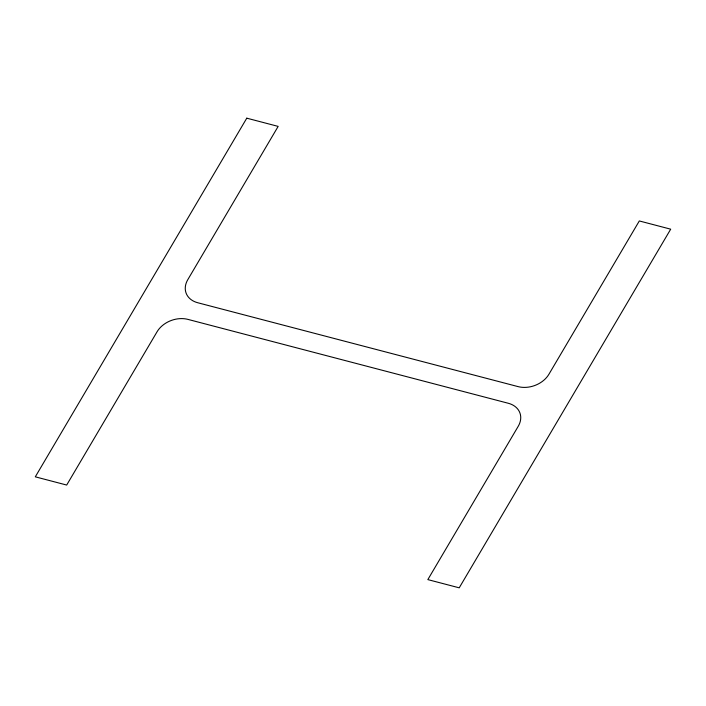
<?xml version="1.0" encoding="UTF-8"?>
<svg xmlns="http://www.w3.org/2000/svg" width="706" height="706" viewBox="0 0 706 706"><rect width="100%" height="100%" fill="white"/><g stroke="black" fill="none" stroke-linecap="round" stroke-linejoin="round"><path stroke-width="1.06" d="M246.782 118.176L35.3 476.824L66.691 485.048L157.085 331.741A23.492 17.729 -19.9 0 1 187.902 319.377L508.285 403.267A23.492 17.729 -19.9 0 1 518.23 426.3L427.836 579.608L459.218 587.824L670.7 229.176L639.309 220.952L548.915 374.259A23.492 17.729 -19.9 0 1 518.098 386.623L197.715 302.733A23.492 17.729 -19.9 0 1 187.77 279.7L278.164 126.392L246.782 118.176"/></g></svg>
